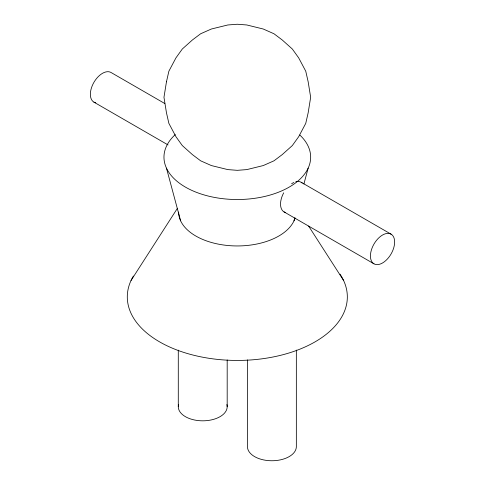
<?xml version="1.0" encoding="UTF-8"?>
<svg xmlns="http://www.w3.org/2000/svg" width="485" height="485" viewBox="0 0 485 485"><rect width="100%" height="100%" fill="white"/><g stroke="black" fill="none" stroke-linecap="round" stroke-linejoin="round"><path stroke-width="0.73" d="M293.995 220.839L294.771 217.953M303.889 184.021L308.163 168.137M131.041 280.475L177.383 208.368M164.833 103.554L111.023 72.489A17.114 9.882 -60 0 0 93.108 83.844A17.114 9.882 -60 0 0 95.745 102.808M301.191 182.281L391.092 234.182A17.114 9.882 -60 0 1 385.666 260.694A17.114 9.882 -60 0 1 370.843 252.133A17.114 9.882 -60 0 1 391.092 234.182M93.908 102.129L168.059 144.936M284.077 211.921L373.977 263.822M308.624 226.077L343.586 280.475M166.464 168.137L180.632 220.839M296.341 350.073L296.341 446.636A24.45 14.114 0 0 1 271.891 460.75A24.45 14.114 0 0 1 247.441 446.636L247.441 359.876M227.186 359.937L227.186 406.709M178.286 350.128L178.286 406.709M295.765 181.796A17.114 9.882 -60 0 1 302.234 183.051M285.271 212.442A17.114 9.882 -60 0 1 283.713 192.806M291.582 183.785A17.114 9.882 -60 0 1 293.898 182.475M299.863 135.06A73.35 42.347 0 0 1 284.701 189.496A73.35 42.347 0 0 1 189.198 189.138A73.35 42.347 0 0 1 175.273 134.587M340.033 274.158A110.022 63.523 0 0 1 239.05 360.428A110.022 63.523 0 0 1 133.405 276.044M295.098 217.965A58.679 33.877 0 0 1 232.194 245.822A58.679 33.877 0 0 1 178.638 212.072M226.883 404.502A24.45 14.114 0 0 1 202.736 420.822A24.45 14.114 0 0 1 178.589 404.502M166.464 81.789L163.966 97.285L166.464 112.787L168.877 123.372L175.958 136.721L182.305 145.567L192.399 154.606L200.638 160.808L211.381 165.567L227.823 169.604L237.317 170.326L246.804 169.604L263.246 165.567L273.989 160.808L282.228 154.606L292.322 145.567L298.669 136.721L305.75 123.372L308.163 112.787L310.661 97.285L308.163 81.789L305.75 71.204L298.669 57.854L292.322 49.009L282.228 39.97L273.989 33.768L263.246 29.009L246.804 24.971L237.317 24.25L227.823 24.971L211.381 29.009L200.638 33.768L192.399 39.97L182.305 49.009L175.958 57.854L168.877 71.204L166.464 81.789"/></g></svg>
